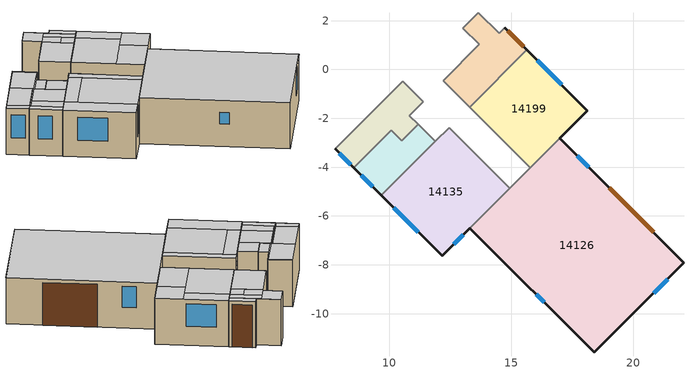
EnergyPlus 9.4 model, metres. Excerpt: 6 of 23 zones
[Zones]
14126
 floor ground (1): 16.99,-2.82 22.08,-7.91 18.4,-11.59 13.31,-6.5 z0
 wall outside (7): 13.31,-6.5 18.4,-11.59 22.08,-7.91 16.99,-2.82 z0:2.44
 wall to 14135 (6): 14.94,-4.87 13.31,-6.5 z0:2.44
 wall to 14199 (6): 16.99,-2.82 15.79,-4.03 z0:2.44
 wall to 14175 (6): 15.79,-4.03 14.94,-4.87 z0:2.44
 window (1.44UPVC Frame 20YO Dbl LoE (e2=.1) Clr 3mm/13mm Air - 1001): 16.02,-9.21 16.35,-9.54 z1.2:1.81; 20.83,-9.16 21.41,-8.58 / 18.17,-4.01 17.7,-3.53 z1.1:2.22
 door (9): 20.84,-6.67 19.02,-4.85 z0:2.26
 ceiling to 433 (3): 22.08,-7.91 16.99,-2.82 13.31,-6.5 18.4,-11.59 z2.44
14135
 floor ground (1): 12.46,-2.39 14.94,-4.87 12.17,-7.64 9.69,-5.15 z0
 wall outside (7): 9.69,-5.15 12.17,-7.64 13.31,-6.5 z0:2.44
 wall to 14144 (13): 11.89,-2.95 9.69,-5.15 z0:2.44
 wall to 14175 (13): 14.94,-4.87 12.46,-2.39 11.89,-2.95 z0:2.44
 window (1.44UPVC Frame 20YO Dbl LoE (e2=.1) Clr 3mm/13mm Air - 1001): 10.2,-5.66 11.2,-6.67 z0.89:2.1; 12.65,-7.16 13.05,-6.77 z0.84:2.26
 ceiling to 12219 (3): 14.65,-5.16 12.62,-3.12 10.77,-4.97 12.8,-7.01 z2.44
 ceiling to 12286 (3): 14.94,-4.87 12.46,-2.39 12.17,-2.67 14.65,-5.16 z2.44
 ceiling to 12306 (3): 12.62,-3.12 12.17,-2.67 10.32,-4.52 10.77,-4.97 z2.44
 ceiling to 12332 (11): 12.8,-7.01 10.32,-4.52 9.69,-5.15 12.17,-7.64 z2.44
14199
 floor ground (1): 15.64,0.8 18.13,-1.68 15.79,-4.03 13.3,-1.54 z0
 wall outside (7): 16.99,-2.82 18.13,-1.68 15.64,0.8 z0:2.44
 wall to 14175 (13): 13.3,-1.54 15.79,-4.03 z0:2.44
 wall to 14207 (13): 15.64,0.8 13.3,-1.54 z0:2.44
 window (1.44UPVC Frame 20YO Dbl LoE (e2=.1) Clr 3mm/13mm Air - 1001): 17.06,-0.62 16.06,0.38 z1:2.22
 ceiling to 12262 (11): 17.17,-0.72 15.64,0.8 15.15,0.3 16.67,-1.22 z2.44; 18.13,-1.68 17.17,-0.72 16.27,-1.62 17.23,-2.58 z2.44
 ceiling to 12286 (3): 17.23,-2.58 16.27,-1.62 14.82,-3.06 15.79,-4.03 z2.44; 16.67,-1.22 15.15,0.3 13.3,-1.54 14.82,-3.06 z2.44
14144
 floor ground (1): 10.1,-2.49 10.52,-2.91 8.99,-4.45 8.56,-4.03 z0; 11.19,-2.25 11.89,-2.95 9.69,-5.15 8.99,-4.45 z0
 wall outside (7): 8.56,-4.03 9.69,-5.15 z0:2.44
 wall to 14153 (13): 11.19,-2.25 10.52,-2.91 10.1,-2.49 8.56,-4.03 z0:2.44
 wall to 14175 (13): 11.89,-2.95 11.19,-2.25 z0:2.44
 window (1.44UPVC Frame 20YO Dbl LoE (e2=.1) Clr 3mm/13mm Air - 1001): 8.87,-4.33 9.34,-4.8 z0.89:2.1
 ceiling to 12306 (3): 11.89,-2.95 11.19,-2.25 10.52,-2.91 11.23,-3.62 z2.44; 11.23,-3.62 10.14,-2.53 9.24,-3.44 10.32,-4.52 z2.44
 ceiling to 12313 (3): 10.14,-2.53 10.1,-2.49 8.8,-3.79 8.84,-3.83 z2.44
 ceiling to 12332 (11): 10.32,-4.52 9.24,-3.44 8.84,-3.83 9.93,-4.92 z2.44; 9.93,-4.92 8.8,-3.79 8.56,-4.03 9.69,-5.15 z2.44
14153
 floor ground (1): 11.33,-1.26 11.4,-1.33 10.83,-1.89 10.77,-1.82 z0; 10.77,-1.82 11.19,-2.25 10.52,-2.91 10.1,-2.49 z0; 10.55,-0.48 11.33,-1.26 8.56,-4.03 7.79,-3.25 z0
 wall outside (7): 7.79,-3.25 8.56,-4.03 z0:2.44
 wall to 14164 (14): 10.55,-0.48 7.79,-3.25 z0:2.44
 wall to 14175 (13): 11.19,-2.25 10.83,-1.89 11.4,-1.33 10.55,-0.48 z0:2.44
 window (1.44UPVC Frame 20YO Dbl LoE (e2=.1) Clr 3mm/13mm Air - 1001): 7.97,-3.43 8.44,-3.9 z0.89:2.1
 ceiling to 12286 (3): 11.4,-1.33 11.37,-1.3 11.08,-1.59 11.11,-1.61 z2.44
 ceiling to 12306 (3): 11.19,-2.25 10.83,-1.89 10.17,-2.56 10.52,-2.91 z2.44; 11.11,-1.61 11.08,-1.59 10.14,-2.53 10.17,-2.56 z2.44
 ceiling to 12313 (3): 10.1,-2.49 9.32,-1.71 8.02,-3.02 8.8,-3.79 z2.44; 11.33,-1.34 10.52,-0.52 9.32,-1.71 10.14,-2.53 z2.44
 ceiling to 12332 (11): 8.8,-3.79 8.02,-3.02 7.79,-3.25 8.56,-4.03 z2.44
 ceiling to 14175 (3): 11.37,-1.3 10.55,-0.48 10.52,-0.52 11.33,-1.34 z2.44
14207
 floor ground (1): 13.69,1.03 13.87,0.85 12.39,-0.63 12.21,-0.45 z0; 13.66,2.33 14.51,1.49 13.87,0.85 13.02,1.69 z0; 14.73,1.71 15.64,0.8 13.3,-1.54 12.39,-0.63 z0
 wall outside (7): 15.64,0.8 14.73,1.71 z0:2.44
 wall to 14175 (14): 13.66,2.33 13.02,1.69 13.69,1.03 12.21,-0.45 13.3,-1.54 z0:2.44
 wall to 14247 (14): 14.73,1.71 14.51,1.49 13.66,2.33 z0:2.44
 door (9): 15.52,0.93 14.86,1.59 z0:2.26
 ceiling to 12262 (11): 15.64,0.8 14.73,1.71 14.51,1.49 15.42,0.58 z2.44; 14.33,1.67 13.66,2.33 13.02,1.69 13.69,1.03 z2.44; 14.67,0.77 14.06,1.39 13.65,0.99 14.27,0.37 z2.44; 15.42,0.58 14.33,1.67 14.06,1.39 15.15,0.3 z2.44
 ceiling to 12286 (3): 15.15,0.3 14.67,0.77 14.27,0.37 14.74,-0.1 z2.44; 14.74,-0.1 13.66,0.99 12.22,-0.46 13.3,-1.54 z2.44
[Site:Location]
20YO_Wick (01-01:31-12)  (01-01:31-12): 58.45, -3.08, 0, 36
[Site:GroundTemperature:BuildingSurface]
18, 18, 18, 18, 18, 18, 18, 18, 18, 18, 18, 18
[Site:GroundTemperature:Deep]
14, 14, 14, 14, 14, 14, 14, 14, 14, 14, 14, 14
[Site:GroundTemperature:Shallow]
14, 14, 14, 14, 14, 14, 14, 14, 14, 14, 14, 14
[Site:GroundTemperature:FCfactorMethod]
3.75, 4.63, 6.32, 7.93, 10.97, 12.57, 13.01, 12.2, 10.33, 7.99, 5.69, 4.17
[Site:GroundReflectance]
0.2, 0.2, 0.2, 0.2, 0.2, 0.2, 0.2, 0.2, 0.2, 0.2, 0.2, 0.2
[Site:GroundReflectance:SnowModifier]
2, 2
[SizingPeriod:DesignDay]
Summer Design Day in 20YO_Wick (01-01:31-12) Jun: 6, 15, SummerDesignDay, 18.3, 6.7, , , WetBulb, 14.1, , , , , 100893.3, 0, 0, No, No, Yes, ASHRAEClearSky, , , , , 0.98
Summer Design Day in 20YO_Wick (01-01:31-12) Jul: 7, 15, SummerDesignDay, 20.1, 6.7, , , WetBulb, 16.1, , , , , 100893.3, 0, 0, No, No, Yes, ASHRAEClearSky, , , , , 0.98
Summer Design Day in 20YO_Wick (01-01:31-12) Aug: 8, 15, SummerDesignDay, 20.1, 6.5, , , WetBulb, 16.2, , , , , 100893.3, 0, 0, No, No, Yes, ASHRAEClearSky, , , , , 0.98
Summer Design Day in 20YO_Wick (01-01:31-12) Sep: 9, 15, SummerDesignDay, 18.6, 6.2, , , WetBulb, 15.3, , , , , 100893.3, 0, 0, No, No, Yes, ASHRAEClearSky, , , , , 0.98
[Site:Precipitation]
ScheduleAndDesignLevel: 0.75, Site Precipitation Schedule, 0.75
[Building]
Building: 0, Suburbs, .04, .4, FullExterior, 25, 6
[Material:NoMass]
7_RVAL_2; 7_RVAL_4; 13_RVAL_2; 14_RVAL_2: Rough, .15, 0.9, 0.7, 0.7
11_RVAL_4: Rough, .18, 0.9, 0.7, 0.7
[Construction]
1: 1_1_37, 1_2_9, 1_3_29, 1_4_34
3: 3_1_7
6: 5_4_66, 5_3_11, 5_2_103, 5_1_5
7: 7_1_3336, 7_RVAL_2, 7_3_28, 7_RVAL_4, 7_5_27
9: 9_1_108
11: 11_1_36, 11_2_20, 11_3_8, 11_RVAL_4, 11_5_113
13: 13_1_27, 13_RVAL_2, 13_1_27
14: 13_1_27, 14_RVAL_2, 13_1_27
1.44UPVC Frame 20YO Dbl LoE (e2=.1) Clr 3mm/13mm Air - 1001: Simple 1.44UPVC Frame 20YO Dbl LoE (e2=.1) Clr 3mm/13mm Air - 1001
[Material]
1_1_37: Rough, .1327, 0.04, 10, 1400, 0.9, 0.6, 0.6
1_2_9: Rough, .1, 1.13, 2000, 1000, 0.9, 0.6, 0.6
1_3_29: Rough, .07, 0.41, 1200, 840, 0.9, 0.73, 0.73
1_4_34: Rough, .03, 0.14, 650, 1200, 0.9, 0.78, 0.78
3_1_7: Rough, .1, 1.4, 2100, 840, 0.9, 0.6, 0.6
5_1_5: Rough, .1, 0.84, 1700, 800, 0.9, 0.7, 0.7
5_2_103: Rough, .0795, 0.034, 35, 1400, 0.9, 0.6, 0.6
5_3_11: Rough, .1, 0.51, 1400, 1000, 0.9, 0.6, 0.6
5_4_66: Rough, .013, 0.4, 1000, 1000, 0.9, 0.5, 0.5
7_1_3336: Rough, .0508, 2.21, 2321.4, 837.36, 0.9, 0.7, 0.7
7_3_28: Rough, .025, 0.028, 35, 1590, 0.9, 0.6, 0.6
7_5_27: Rough, .013, 0.25, 900, 1000, 0.9, 0.5, 0.5
9_1_108: Rough, .035, 0.19, 700, 2390, 0.9, 0.5, 0.5
11_1_36: Rough, .01, 0.15, 700, 1420, 0.9, 0.78, 0.78
11_2_20: Rough, .1319, 0.04, 12, 840, 0.9, 0.6, 0.6
11_3_8: Rough, .1, 0.38, 1200, 1000, 0.9, 0.6, 0.6
11_5_113: Rough, .013, 0.25, 2800, 896, 0.9, 0.5, 0.5
13_1_27: Rough, .025, 0.25, 900, 1000, 0.9, 0.5, 0.5
[WindowMaterial:SimpleGlazingSystem]
Simple 1.44UPVC Frame 20YO Dbl LoE (e2=.1) Clr 3mm/13mm Air - 1001: 1.44, .598, .769
[WindowProperty:FrameAndDivider]
1: 0.04, 0, 0, 8.5, 1, 0.7, 0.7, 0.9, DividedLite, 0.02, 1, 1, 0, 0, 8.5, 1, 0.7, 0.7, 0.9, 0.7, 0, 0.7, 0, 0.7
3: 0.04, 0, 0, 9.5, 1, 0.5, 0.5, 0.9, DividedLite, 0.02, 1, 1, 0, 0, 9.5, 1, 0.5, 0.5, 0.9, 0.5, 0, 0.5, 0, 0.5
[RoofIrrigation]
Schedule: Roof Irrigation Schedule
[Zone]
14126: 0, 0, 0, 0, 1, 1, , 76.965, 31.543, TARP, , No
14135: 0, 0, 0, 0, 1, 1, , 28.1624, 11.542, TARP, , Yes
14144: 0, 0, 0, 0, 1, 1, , 8.3784, 3.4338, TARP, , Yes
14153: 0, 0, 0, 0, 1, 1, , 9.5653, 3.9202, TARP, , Yes
14199: 0, 0, 0, 0, 1, 1, , 23.3521, 9.5705, TARP, , Yes
14207: 0, 0, 0, 0, 1, 1, , 11.7191, 4.8029, TARP, , Yes
[ZoneInfiltration:DesignFlowRate]
14126 Infiltration: 14126, 2, Flow/zone, .014965, , , , 1, 0, 0, 0
14135 Infiltration: 14135, 2, Flow/zone, .005476, , , , 1, 0, 0, 0
14144 Infiltration: 14144, 2, Flow/zone, .001629, , , , 1, 0, 0, 0
14153 Infiltration: 14153, 2, Flow/zone, .00186, , , , 1, 0, 0, 0
14199 Infiltration: 14199, 2, Flow/zone, .004541, , , , 1, 0, 0, 0
14207 Infiltration: 14207, 2, Flow/zone, .002279, , , , 1, 0, 0, 0
[PEOPLE]
People 14135: 14135, 3329, People/Area, , 0.0229388, , .3, AutoCalculate, Activity Schedule 14135, 3.82e-08, No, ZoneAveraged, , Work efficiency, ClothingInsulationSchedule, , Clothing Schedule 14135, 8060
People 14144: 14144, 3334, People/Area, , 0.0187368, , .3, AutoCalculate, Activity Schedule 14144, 3.82e-08, No, ZoneAveraged, , Work efficiency, ClothingInsulationSchedule, , Clothing Schedule 14144, 8060
People 14153: 14153, 3324, People/Area, , 0.0243172, , .3, AutoCalculate, Activity Schedule 14153, 3.82e-08, No, ZoneAveraged, , Work efficiency, ClothingInsulationSchedule, , Clothing Schedule 14153, 8060
People 14199: 14199, 6072, People/Area, , 0.0215278, , .3, AutoCalculate, Activity Schedule 14199, 3.82e-08, No, ZoneAveraged, , Work efficiency, ClothingInsulationSchedule, , Clothing Schedule 14199, 8060
People 14207: 14207, 3354, People/Area, , 0.0155039, , .3, AutoCalculate, Activity Schedule 14207, 3.82e-08, No, ZoneAveraged, , Work efficiency, ClothingInsulationSchedule, , Clothing Schedule 14207, 8060
[Lights]
14135 General lighting: 14135, 3330, Watts/Area, , 5, , 0, .42, .18, 1, ELECTRIC EQUIPMENT#14135#GeneralLights
14144 General lighting: 14144, 3335, Watts/Area, , 7.5, , 0, .42, .18, 1, ELECTRIC EQUIPMENT#14144#GeneralLights
14153 General lighting: 14153, 3325, Watts/Area, , 5, , 0, .42, .18, 1, ELECTRIC EQUIPMENT#14153#GeneralLights
14199 General lighting: 14199, 6073, Watts/Area, , 15, , 0, .42, .18, 1, ELECTRIC EQUIPMENT#14199#GeneralLights
14207 General lighting: 14207, 3355, Watts/Area, , 5, , 0, .42, .18, 1, ELECTRIC EQUIPMENT#14207#GeneralLights
[OtherEquipment]
14135 Equipment gain: Electricity, 14135, 3331, Watts/Area, , 3.58, , 0, .2, 0, 0, General
14144 Equipment gain: Electricity, 14144, 3336, Watts/Area, , 1.67, , 0, .2, 0, 0, General
14153 Equipment gain: Electricity, 14153, 3326, Watts/Area, , 1.61, , 0, .2, 0, 0, General
14199 Miscellaneous gain: Electricity, 14199, 2, Watts/Area, , 13.03, , 0, .2, 0, 0, General
14207 Equipment gain: Electricity, 14207, 3356, Watts/Area, , 1.57, , 0, .2, 0, 0, General
[WaterUse:Equipment]
DHW 14135: DHW 14135, 1.94199e-07, 3329, DHW Supply Temperature 14135, DHW Supply Temperature 14135, DHW Mains Temperature 14135, 14135
DHW 14144: DHW 14144, 1.33035e-07, 3334, DHW Supply Temperature 14144, DHW Supply Temperature 14144, DHW Mains Temperature 14144, 14144
DHW 14153: DHW 14153, 1.08894e-07, 3324, DHW Supply Temperature 14153, DHW Supply Temperature 14153, DHW Mains Temperature 14153, 14153
DHW 14207: DHW 14207, 4.338e-08, 3354, DHW Supply Temperature 14207, DHW Supply Temperature 14207, DHW Mains Temperature 14207, 14207
[Sizing:Zone]
14135: SupplyAirTemperature, 12, 0, SupplyAirTemperature, 35, 0, 0.0077, 0.0156, 14135, 1.25, 1.15, DesignDay, , , , 0, DesignDay, , , , , 14135
14144: SupplyAirTemperature, 12, 0, SupplyAirTemperature, 35, 0, 0.0077, 0.0156, 14144, 1.25, 1.15, DesignDay, , , , 0, DesignDay, , , , , 14144
14153: SupplyAirTemperature, 12, 0, SupplyAirTemperature, 35, 0, 0.0077, 0.0156, 14153, 1.25, 1.15, DesignDay, , , , 0, DesignDay, , , , , 14153
14199: SupplyAirTemperature, 12, 0, SupplyAirTemperature, 35, 0, 0.0077, 0.0156, 14199, 1.25, 1.15, DesignDay, , , , 0, DesignDay, , , , , 14199
14207: SupplyAirTemperature, 12, 0, SupplyAirTemperature, 35, 0, 0.0077, 0.0156, 14207, 1.25, 1.15, DesignDay, , , , 0, DesignDay, , , , , 14207
[DesignSpecification:ZoneAirDistribution]
14135; 14144; 14153; 14199; 14207: 1, 1
[DesignSpecification:OutdoorAir]
14135: Sum, .01, 0, 0, 0, 3329
14144: Sum, .012, 0, 0, 0, 3334
14153: Sum, .012, 0, 0, 0, 3324
14199: Sum, .0023597, .0003048, 0, 0, 6072
14207: Sum, .01, 0, 0, 0, 3354
[ZoneControl:Thermostat]
14135 Thermostat: 14135, Zone Control Type Sched, ThermostatSetpoint:DualSetpoint, Dual Setpoint - Zone 14135
14144 Thermostat: 14144, Zone Control Type Sched, ThermostatSetpoint:DualSetpoint, Dual Setpoint - Zone 14144
14153 Thermostat: 14153, Zone Control Type Sched, ThermostatSetpoint:DualSetpoint, Dual Setpoint - Zone 14153
14199 Thermostat: 14199, Zone Control Type Sched, ThermostatSetpoint:DualSetpoint, Dual Setpoint - Zone 14199
14207 Thermostat: 14207, Zone Control Type Sched, ThermostatSetpoint:DualSetpoint, Dual Setpoint - Zone 14207
[ThermostatSetpoint:DualSetpoint]
Dual Setpoint - Zone 14135: 14135 Heating Setpoint Schedule, 14135 Cooling SP Sch
Dual Setpoint - Zone 14144: 14144 Heating Setpoint Schedule, 14144 Cooling SP Sch
Dual Setpoint - Zone 14153: 14153 Heating Setpoint Schedule, 14153 Cooling SP Sch
Dual Setpoint - Zone 14199: 14199 Heating Setpoint Schedule, 14199 Cooling SP Sch
Dual Setpoint - Zone 14207: 14207 Heating Setpoint Schedule, 14207 Cooling SP Sch
[Zone equipment]
14135: 14135 Ideal Loads Air
14144: 14144 Ideal Loads Air
14153: 14153 Ideal Loads Air
14199: 14199 Ideal Loads Air
14207: 14207 Ideal Loads Air
[ZoneHVAC:IdealLoadsAirSystem]
14135 Ideal Loads Air: , Node 14135 In, , , 35, 12, 0.0156, 0.0077, LimitCapacity, Autosize, Autosize, LimitFlowRateAndCapacity, Autosize, Autosize, 14135 Heating Availability Sch, 14135 Cooling Availability Sch, None, , None, 14135, , , NoEconomizer, None
14144 Ideal Loads Air: , Node 14144 In, , , 35, 12, 0.0156, 0.0077, LimitCapacity, Autosize, Autosize, LimitFlowRateAndCapacity, Autosize, Autosize, 14144 Heating Availability Sch, 14144 Cooling Availability Sch, None, , None, 14144, , , NoEconomizer, None
14153 Ideal Loads Air: , Node 14153 In, , , 35, 12, 0.0156, 0.0077, LimitCapacity, Autosize, Autosize, LimitFlowRateAndCapacity, Autosize, Autosize, 14153 Heating Availability Sch, 14153 Cooling Availability Sch, None, , None, 14153, , , NoEconomizer, None
14199 Ideal Loads Air: , Node 14199 In, , , 35, 12, 0.0156, 0.0077, LimitCapacity, Autosize, Autosize, LimitFlowRateAndCapacity, Autosize, Autosize, 14199 Heating Availability Sch, 14199 Cooling Availability Sch, None, , None, 14199, , , NoEconomizer, None
14207 Ideal Loads Air: , Node 14207 In, , , 35, 12, 0.0156, 0.0077, LimitCapacity, Autosize, Autosize, LimitFlowRateAndCapacity, Autosize, Autosize, 14207 Heating Availability Sch, 14207 Cooling Availability Sch, None, , None, 14207, , , NoEconomizer, None
[Schedule:Compact]
Site Precipitation Schedule: Any Number, Through: 12/31, For: AllDays, Until: 24:00, 1
Work efficiency: Any Number, Through: 12/31, For: AllDays, Until: 24:00, 0
3324: Fraction, Through: 31 Dec, For: Weekdays SummerDesignDay, Until: 06:00, 0, Until: 07:00, 0.25, Until: 09:00, 1, Until: 10:00, 0.25, Until: 18:00, 0, Until: 19:00, 0.5, Until: 21:00, 1, Until: 22:00, 0.3, Until: 24:00, 0, For: Weekends, Until: 06:00, 0, Until: 07:00, 0.25, Until: 09:00, 1, Until: 10:00, 0.25, Until: 18:00, 0, Until: 19:00, 0.5, Until: 21:00, 1, Until: 22:00, 0.3, Until: 24:00, 0, For: Holidays, Until: 06:00, 0, Until: 07:00, 0.25, Until: 09:00, 1, Until: 10:00, 0.25, Until: 18:00, 0, Until: 19:00, 0.5, Until: 21:00, 1, Until: 22:00, 0.3, Until: 24:00, 0, For: WinterDesignDay AllOtherDays, Until: 24:00, 0
3325: Fraction, Through: 31 Dec, For: Weekdays SummerDesignDay, Until: 06:00, 0, Until: 10:00, 1, Until: 18:00, 0, Until: 22:00, 1, Until: 24:00, 0, For: Weekends, Until: 06:00, 0, Until: 10:00, 1, Until: 18:00, 0, Until: 22:00, 1, Until: 24:00, 0, For: Holidays, Until: 06:00, 0, Until: 10:00, 1, Until: 18:00, 0, Until: 22:00, 1, Until: 24:00, 0, For: WinterDesignDay AllOtherDays, Until: 24:00, 0
3326: Fraction, Through: 31 Dec, For: Weekdays SummerDesignDay, Until: 07:00, 0.06196, Until: 08:00, 0.53098, Until: 09:00, 1, Until: 10:00, 0.53098, Until: 17:00, 0.06196, Until: 18:00, 0.29647, Until: 19:00, 0.53098, Until: 20:00, 0.76549, Until: 22:00, 1, Until: 23:00, 0.76549, Until: 24:00, 0.29647, For: Weekends, Until: 07:00, 0.06196, Until: 08:00, 0.53098, Until: 09:00, 1, Until: 10:00, 0.53098, Until: 17:00, 0.06196, Until: 18:00, 0.29647, Until: 19:00, 0.53098, Until: 20:00, 0.76549, Until: 22:00, 1, Until: 23:00, 0.76549, Until: 24:00, 0.29647, For: Holidays, Until: 07:00, 0.06196, Until: 08:00, 0.53098, Until: 09:00, 1, Until: 10:00, 0.53098, Until: 17:00, 0.06196, Until: 18:00, 0.29647, Until: 19:00, 0.53098, Until: 20:00, 0.76549, Until: 22:00, 1, Until: 23:00, 0.76549, Until: 24:00, 0.29647, For: WinterDesignDay AllOtherDays, Until: 24:00, 0
3329: Fraction, Through: 31 Dec, For: Weekdays SummerDesignDay, Until: 07:00, 1, Until: 08:00, 0.5, Until: 09:00, 0.25, Until: 22:00, 0, Until: 23:00, 0.25, Until: 24:00, 0.75, For: Weekends, Until: 07:00, 1, Until: 08:00, 0.5, Until: 09:00, 0.25, Until: 22:00, 0, Until: 23:00, 0.25, Until: 24:00, 0.75, For: Holidays, Until: 07:00, 1, Until: 08:00, 0.5, Until: 09:00, 0.25, Until: 22:00, 0, Until: 23:00, 0.25, Until: 24:00, 0.75, For: WinterDesignDay AllOtherDays, Until: 24:00, 0
3330; 3335: Fraction, Through: 31 Dec, For: Weekdays SummerDesignDay, Until: 07:00, 0, Until: 10:00, 1, Until: 19:00, 0, Until: 23:00, 1, Until: 24:00, 0, For: Weekends, Until: 07:00, 0, Until: 10:00, 1, Until: 19:00, 0, Until: 23:00, 1, Until: 24:00, 0, For: Holidays, Until: 07:00, 0, Until: 10:00, 1, Until: 19:00, 0, Until: 23:00, 1, Until: 24:00, 0, For: WinterDesignDay AllOtherDays, Until: 24:00, 0
3331: Fraction, Through: 31 Dec, For: Weekdays SummerDesignDay, Until: 07:00, 0.06993, Until: 08:00, 0.53497, Until: 09:00, 1, Until: 10:00, 0.53497, Until: 17:00, 0.06993, Until: 18:00, 0.30245, Until: 19:00, 0.53497, Until: 20:00, 0.76748, Until: 22:00, 1, Until: 23:00, 0.76748, Until: 24:00, 0.30245, For: Weekends, Until: 07:00, 0.06993, Until: 08:00, 0.53497, Until: 09:00, 1, Until: 10:00, 0.53497, Until: 17:00, 0.06993, Until: 18:00, 0.30245, Until: 19:00, 0.53497, Until: 20:00, 0.76748, Until: 22:00, 1, Until: 23:00, 0.76748, Until: 24:00, 0.30245, For: Holidays, Until: 07:00, 0.06993, Until: 08:00, 0.53497, Until: 09:00, 1, Until: 10:00, 0.53497, Until: 17:00, 0.06993, Until: 18:00, 0.30245, Until: 19:00, 0.53497, Until: 20:00, 0.76748, Until: 22:00, 1, Until: 23:00, 0.76748, Until: 24:00, 0.30245, For: WinterDesignDay AllOtherDays, Until: 24:00, 0
3334: Fraction, Through: 31 Dec, For: Weekdays SummerDesignDay, Until: 07:00, 0, Until: 10:00, 1, Until: 19:00, 0, Until: 23:00, 0.2, Until: 24:00, 0, For: Weekends, Until: 07:00, 0, Until: 10:00, 1, Until: 19:00, 0, Until: 23:00, 0.2, Until: 24:00, 0, For: Holidays, Until: 07:00, 0, Until: 10:00, 1, Until: 19:00, 0, Until: 23:00, 0.2, Until: 24:00, 0, For: WinterDesignDay AllOtherDays, Until: 24:00, 0
3336: Fraction, Through: 31 Dec, For: Weekdays SummerDesignDay, Until: 06:00, 0.05997, Until: 07:00, 0.29498, Until: 09:00, 1, Until: 10:00, 0.29498, Until: 18:00, 0.05997, Until: 19:00, 0.52999, Until: 21:00, 1, Until: 22:00, 0.34198, Until: 24:00, 0.05997, For: Weekends, Until: 24:00, 0.05997, For: Holidays, Until: 24:00, 0.05997, For: WinterDesignDay AllOtherDays, Until: 24:00, 0
3354: Fraction, Through: 31 Dec, For: Weekdays SummerDesignDay, Until: 07:00, 0, Until: 10:00, 1, Until: 19:00, 0, Until: 23:00, 0.2, Until: 24:00, 0, For: Weekends, Until: 07:00, 0, Until: 23:00, 1, Until: 24:00, 0.3, For: Holidays, Until: 07:00, 0, Until: 23:00, 1, Until: 24:00, 0.3, For: WinterDesignDay AllOtherDays, Until: 24:00, 0
3355: Fraction, Through: 31 Dec, For: Weekdays SummerDesignDay, Until: 07:00, 0, Until: 10:00, 1, Until: 19:00, 0, Until: 23:00, 1, Until: 24:00, 0, For: Weekends, Until: 07:00, 0, Until: 24:00, 1, For: Holidays, Until: 07:00, 0, Until: 24:00, 1, For: WinterDesignDay AllOtherDays, Until: 24:00, 0
6072: Fraction, Through: 31 Dec, For: Weekdays, Until: 05:00, 1, Until: 06:00, 0.8, Until: 08:00, 0.75, Until: 09:00, 0.5, Until: 15:00, 0.43, Until: 18:00, 0.5, Until: 21:00, 0.75, Until: 24:00, 0.8, For: Saturday, Until: 07:00, 1, Until: 08:00, 0.8, Until: 09:00, 0.75, Until: 10:00, 0.5, Until: 15:00, 0.43, Until: 18:00, 0.5, Until: 21:00, 0.75, Until: 24:00, 0.8, For: Sunday Holidays, Until: 07:00, 1, Until: 08:00, 0.8, Until: 09:00, 0.75, Until: 10:00, 0.5, Until: 15:00, 0.43, Until: 18:00, 0.5, Until: 21:00, 0.75, Until: 24:00, 0.8, For: SummerDesignDay, Until: 24:00, 1, For: AllOtherDays, Until: 24:00, 0
6073: Fraction, Through: 31 Dec, For: Weekdays, Until: 06:00, 0, Until: 22:00, 1, Until: 23:00, 0.8, Until: 24:00, 0.2, For: Saturday, Until: 07:00, 0, Until: 22:00, 1, Until: 23:00, 0.8, Until: 24:00, 0.2, For: Sunday Holidays, Until: 07:00, 0, Until: 22:00, 1, Until: 23:00, 0.8, Until: 24:00, 0.2, For: SummerDesignDay, Until: 24:00, 1, For: AllOtherDays, Until: 24:00, 0
8060: Any Number, Through: 12/31, For: AllDays, Until: 24:00, 0.137
Activity Schedule 14135: Any Number, Through: 12/31, For: AllDays, Until: 24:00, 81
Clothing Schedule 14135; Clothing Schedule 14144; Clothing Schedule 14153; Clothing Schedule 14199; Clothing Schedule 14207: Any Number, Through: 4/1, For: AllDays, Until: 24:00, 1, Through: 9/30, For: AllDays, Until: 24:00, .5, Through: 12/31, For: AllDays, Until: 24:00, 1
Activity Schedule 14144: Any Number, Through: 12/31, For: AllDays, Until: 24:00, 108
Activity Schedule 14153: Any Number, Through: 12/31, For: AllDays, Until: 24:00, 126
Activity Schedule 14199: Any Number, Through: 12/31, For: AllDays, Until: 24:00, 117
Activity Schedule 14207: Any Number, Through: 12/31, For: AllDays, Until: 24:00, 162
